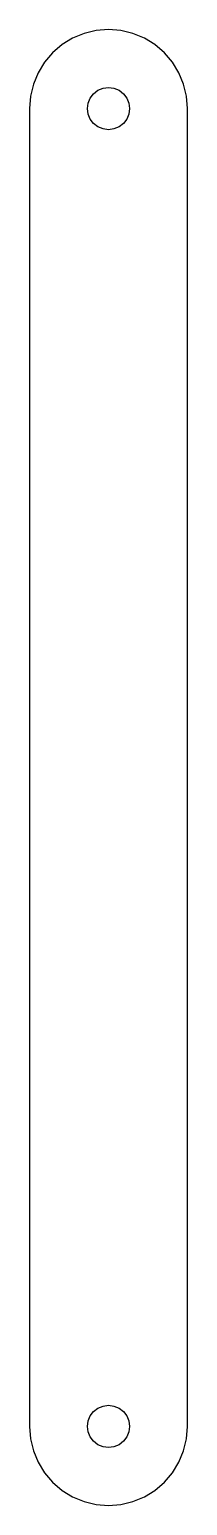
# Model space of a CAD drawing. Header units: metres. Extents: x -6 to 6, y -6 to 106.
import ezdxf

# ---------------------------------------------------------------- set-up
doc = ezdxf.new("R2010")
doc.units = ezdxf.units.M

msp = doc.modelspace()

# ---------------------------------------------------------------- linework, layer by layer
for p, q in [((-2.72394, 105.346), (-3.5267, 104.854)), ((-1.8541, 105.706), (-2.72394, 105.346)), ((-0.938599, 105.926), (-1.8541, 105.706)), ((0, 106), (-0.938599, 105.926)), ((0.938599, 105.926), (0, 106)), ((1.8541, 105.706), (0.938599, 105.926)), ((2.72394, 105.346), (1.8541, 105.706)), ((3.5267, 104.854), (2.72394, 105.346)), ((-4.24263, 104.243), (-4.8541, 103.527)), ((-3.5267, 104.854), (-4.24263, 104.243)), ((4.24263, 104.243), (3.5267, 104.854)), ((4.8541, 103.527), (4.24263, 104.243)), ((-4.8541, 103.527), (-5.34604, 102.724)), ((5.34604, 102.724), (4.8541, 103.527)), ((-5.34604, 102.724), (-5.70633, 101.854)), ((5.70633, 101.854), (5.34604, 102.724)), ((-5.92612, 100.939), (-6, 100)), ((-5.70633, 101.854), (-5.92612, 100.939)), ((-1.38564, 100.8), (-1.13136, 101.131)), ((-1.13136, 101.131), (-0.799988, 101.386)), ((-0.799988, 101.386), (-0.414108, 101.545)), ((-0.414108, 101.545), (0, 101.6)), ((0, 101.6), (0.414108, 101.545)), ((0.414108, 101.545), (0.799988, 101.386)), ((0.799988, 101.386), (1.13136, 101.131)), ((1.13136, 101.131), (1.38564, 100.8)), ((5.92612, 100.939), (5.70633, 101.854)), ((6, 100), (5.92612, 100.939)), ((-6, 100), (-6, 0)), ((-1.59999, 100), (-1.54547, 100.414)), ((-1.54547, 99.5859), (-1.59999, 100)), ((-1.54547, 100.414), (-1.38564, 100.8)), ((1.38564, 100.8), (1.54547, 100.414)), ((1.54547, 100.414), (1.59999, 100)), ((1.59999, 100), (1.54547, 99.5859)), ((6, 0), (6, 100)), ((-1.38564, 99.2), (-1.54547, 99.5859)), ((-1.13136, 98.8686), (-1.38564, 99.2)), ((-0.799988, 98.6143), (-1.13136, 98.8686)), ((-0.414108, 98.4545), (-0.799988, 98.6143)), ((0.799988, 98.6143), (0.414108, 98.4545)), ((1.13136, 98.8686), (0.799988, 98.6143)), ((1.38564, 99.2), (1.13136, 98.8686)), ((1.54547, 99.5859), (1.38564, 99.2)), ((0, 98.4), (-0.414108, 98.4545)), ((0.414108, 98.4545), (0, 98.4)), ((-1.38564, 0.799988), (-1.13136, 1.13136)), ((-1.13136, 1.13136), (-0.799988, 1.38564)), ((-0.799988, 1.38564), (-0.414108, 1.54547)), ((-0.414108, 1.54547), (0, 1.59999)), ((0, 1.59999), (0.414108, 1.54547)), ((0.414108, 1.54547), (0.799988, 1.38564)), ((0.799988, 1.38564), (1.13136, 1.13136)), ((1.13136, 1.13136), (1.38564, 0.799988)), ((-6, 0), (-5.92612, -0.938599)), ((-1.59999, 0), (-1.54547, 0.414108)), ((-1.54547, -0.414108), (-1.59999, 0)), ((-1.54547, 0.414108), (-1.38564, 0.799988)), ((1.38564, 0.799988), (1.54547, 0.414108)), ((1.54547, 0.414108), (1.59999, 0)), ((1.59999, 0), (1.54547, -0.414108)), ((5.92612, -0.938599), (6, 0)), ((-5.92612, -0.938599), (-5.70633, -1.8541)), ((-1.38564, -0.799988), (-1.54547, -0.414108)), ((-1.13136, -1.13136), (-1.38564, -0.799988)), ((1.38564, -0.799988), (1.13136, -1.13136)), ((1.54547, -0.414108), (1.38564, -0.799988)), ((5.70633, -1.8541), (5.92612, -0.938599)), ((-5.70633, -1.8541), (-5.34604, -2.72394)), ((-0.799988, -1.38564), (-1.13136, -1.13136)), ((-0.414108, -1.54547), (-0.799988, -1.38564)), ((0, -1.59999), (-0.414108, -1.54547)), ((0.414108, -1.54547), (0, -1.59999)), ((0.799988, -1.38564), (0.414108, -1.54547)), ((1.13136, -1.13136), (0.799988, -1.38564)), ((5.34604, -2.72394), (5.70633, -1.8541)), ((-5.34604, -2.72394), (-4.8541, -3.5267)), ((4.8541, -3.5267), (5.34604, -2.72394)), ((-4.8541, -3.5267), (-4.24263, -4.24263)), ((-4.24263, -4.24263), (-3.5267, -4.8541)), ((3.5267, -4.8541), (4.24263, -4.24263)), ((4.24263, -4.24263), (4.8541, -3.5267)), ((-3.5267, -4.8541), (-2.72394, -5.34604)), ((-2.72394, -5.34604), (-1.8541, -5.70633)), ((1.8541, -5.70633), (2.72394, -5.34604)), ((2.72394, -5.34604), (3.5267, -4.8541)), ((-1.8541, -5.70633), (-0.938599, -5.92612)), ((-0.938599, -5.92612), (0, -6)), ((0, -6), (0.938599, -5.92612)), ((0.938599, -5.92612), (1.8541, -5.70633))]:
    msp.add_line(p, q)

doc.saveas('drawing.dxf')
